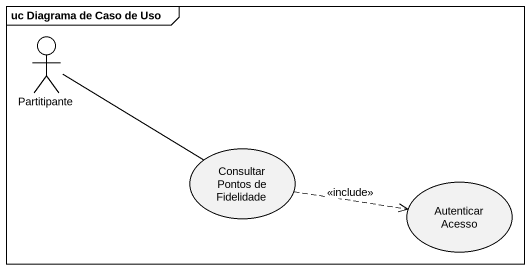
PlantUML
@startuml
mainframe uc Diagrama de Caso de Uso
actor Partitipante
usecase "Consultar Pontos de Fidelidade" as Consultar_Pontos_de
usecase "Autenticar Acesso" as Autenticar_Acesso
Partitipante -right- Consultar_Pontos_de
Consultar_Pontos_de .right.> Autenticar_Acesso : <<include>>
@enduml
